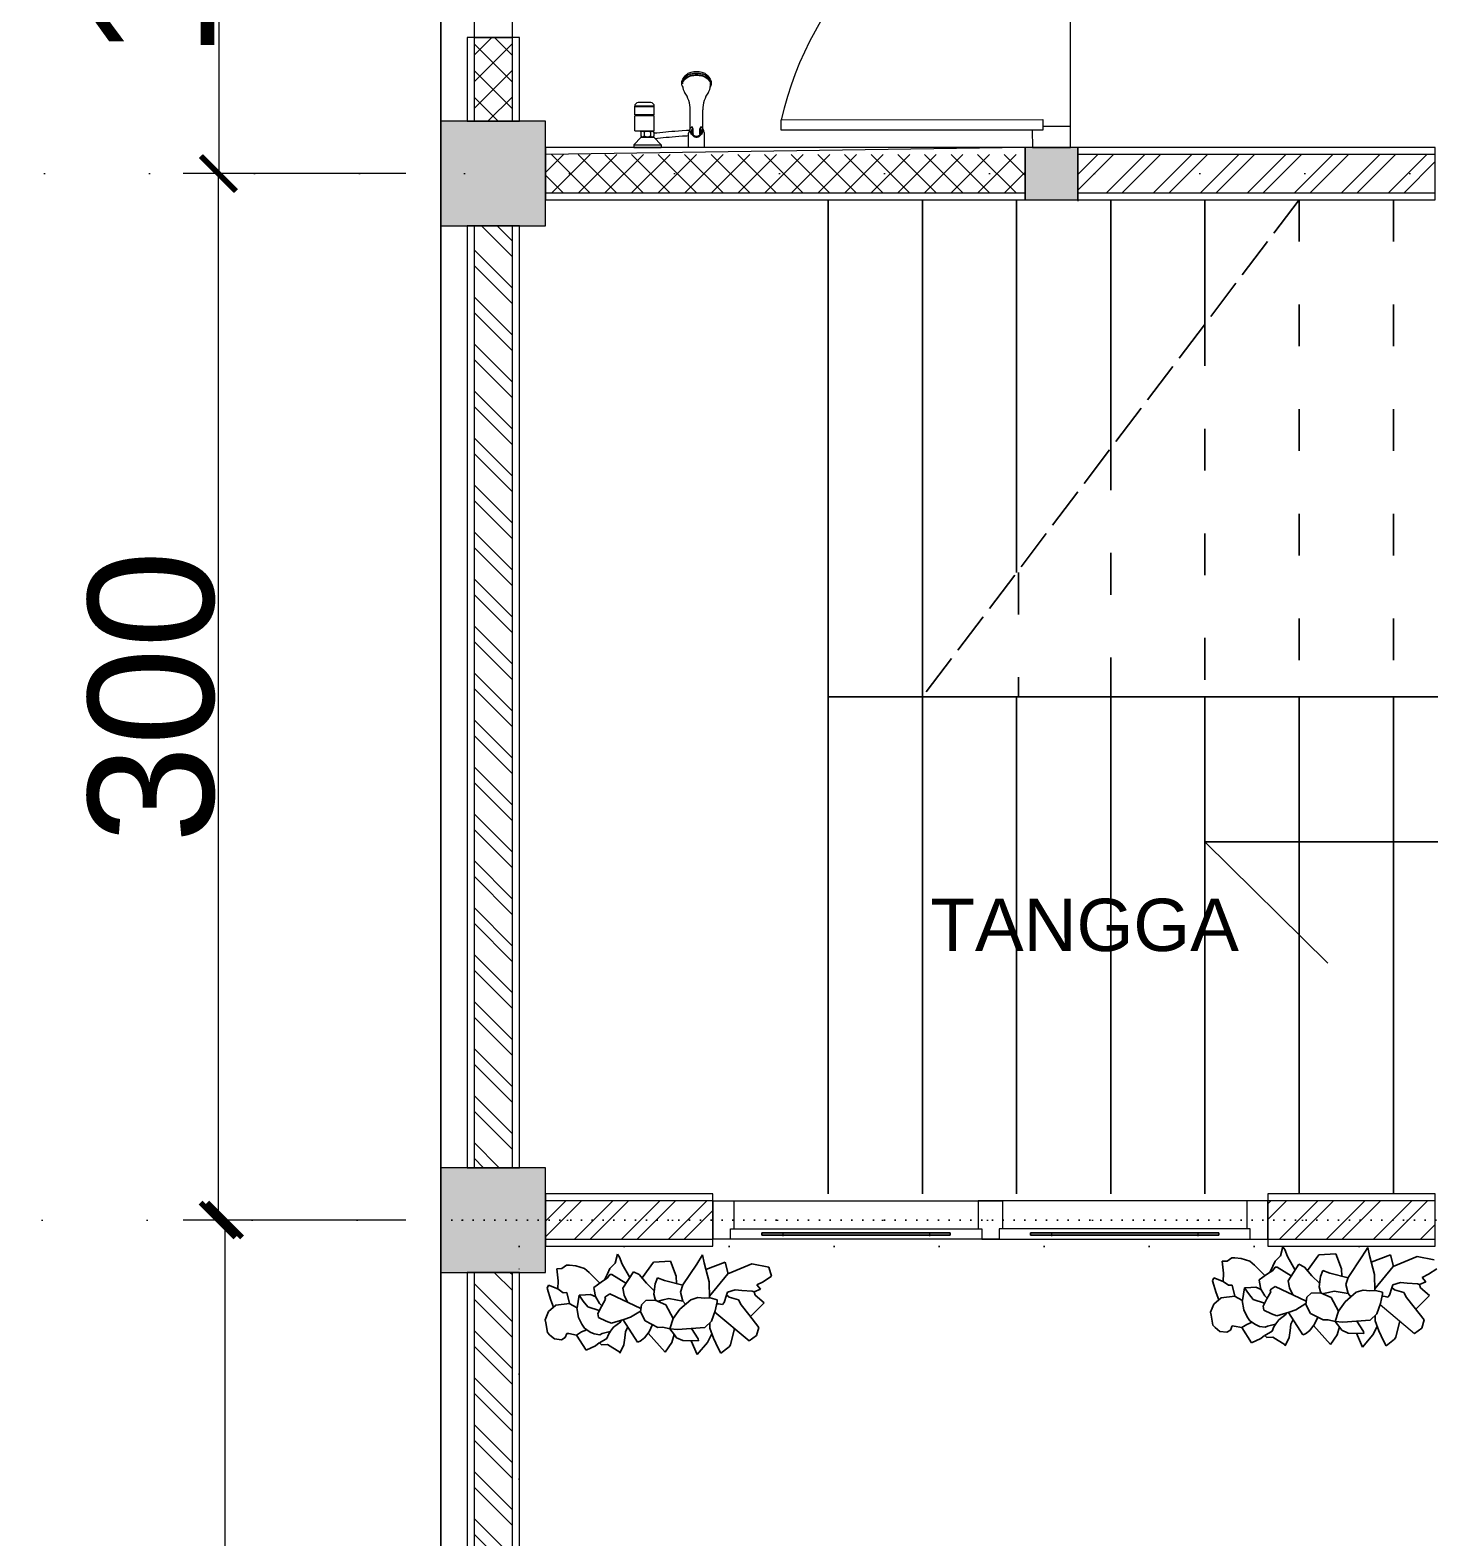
# Model space of a CAD drawing. Header units: millimetres. Extents: x -12161372 to 46643, y -9506984 to 15358.
# Drawn here: x 8671.1 to 9072.3, y 5499.1 to 5931.4 of the extents above; entities that cross this region are included whole.
import ezdxf

# ---------------------------------------------------------------- set-up
doc = ezdxf.new("R2010")
doc.units = ezdxf.units.MM
for name, pattern in [('ACAD_ISO02W100', [15, 12, -3]), ('ACAD_ISO03W100', [30, 12, -18]), ('ACAD_ISO07W100', [3, 0, -3]), ('DASHED', [70, 50, -20])]:
    doc.linetypes.add(name, pattern=pattern)
for name, color, linetype, lineweight in [('arsiran', 202, 'Continuous', 0), ('dimensi', 50, 'Continuous', 5), ('dinding', 110, 'Continuous', 9), ('furniture', 7, 'Continuous', 5), ('interior', 7, 'Continuous', 13), ('jendela', 7, 'Continuous', 15), ('kolom', 150, 'Continuous', 13), ('pintu', 7, 'Continuous', 13), ('teks', 255, 'Continuous', 5), ('tumbuhan', 3, 'Continuous', 5)]:
    doc.layers.add(name, color=color, linetype=linetype, lineweight=lineweight)
doc.layers.add('lahan', color=253, linetype='Continuous', plot=False)
doc.layers.add('lantai', color=9, linetype='Continuous')
doc.layers.add('RING BALOK', color=7, linetype='Continuous')
doc.styles.get("Standard").update_dxf_attribs({"font": 'arial.ttf'})
doc.dimstyles.new('ISO-25', dxfattribs={"dimtxt": 4.5, "dimasz": 10, "dimexe": 10, "dimexo": 10, "dimtad": 1, "dimtxsty": 'Standard', "dimblk": 'ARCHTICK', "dimcen": 2.5, "dimclrt": 256, "dimadec": 0, "dimazin": 0, "dimtfac": 1, "dimtmove": 0, "dimatfit": 3, "dimfxl": 75, "dimfxlon": 1, "dimtfillclr": 256, "dimlwd": -1, "dimlwe": -1, "dimarcsym": 0})

# ---------------------------------------------------------------- blocks, each defined once
blk = doc.blocks.new('*U10')
at = {"layer": 'arsiran'}
h = blk.add_hatch(dxfattribs=at)
h.set_pattern_fill('ANSI32', color=256)
h.set_pattern_definition([(45, (-2274.681, -4513.269), (-6.735192, 6.735192), []), (45, (-2270.191, -4513.269), (-6.735192, 6.735192), [])])
h.paths.add_polyline_path([(0, 5.5), (0, -5.5), (270, -5.5), (270, 5.5)])
blk.add_lwpolyline([(0, -5.5), (270, -5.5), (270, 5.5), (0, 5.5)], close=True, dxfattribs=at)
at = {"layer": 'dinding'}
blk.add_lwpolyline([(0, -7.5), (270, -7.5), (270, 7.5), (0, 7.5)], close=True, dxfattribs=at)
blk = doc.blocks.new('*U36')
at = {"layer": 'arsiran'}
h = blk.add_hatch(dxfattribs=at)
h.set_pattern_fill('ANSI32', color=256)
h.set_pattern_definition([(45, (-2496.686, -4513.269), (-6.735192, 6.735192), []), (45, (-2492.196, -4513.269), (-6.735192, 6.735192), [])])
h.paths.add_polyline_path([(0, 5.5), (0, -5.5), (47.99, -5.5), (47.99, 5.5)])
blk.add_lwpolyline([(0, -5.5), (47.99, -5.5), (47.99, 5.5), (0, 5.5)], close=True, dxfattribs=at)
at = {"layer": 'dinding'}
blk.add_lwpolyline([(0, -7.5), (47.99, -7.5), (47.99, 7.5), (0, 7.5)], close=True, dxfattribs=at)
blk = doc.blocks.new('*U68')
at = {"layer": 'arsiran'}
h = blk.add_hatch(dxfattribs=at)
h.set_pattern_fill('ANSI32', color=256)
h.set_pattern_definition([(45, (-2442.189, -4513.269), (-6.735192, 6.735192), []), (45, (-2437.699, -4513.269), (-6.735192, 6.735192), [])])
h.paths.add_polyline_path([(0, 5.5), (0, -5.5), (102.49, -5.5), (102.49, 5.5)])
blk.add_lwpolyline([(0, -5.5), (102.49, -5.5), (102.49, 5.5), (0, 5.5)], close=True, dxfattribs=at)
at = {"layer": 'dinding'}
blk.add_lwpolyline([(0, -7.5), (102.49, -7.5), (102.49, 7.5), (0, 7.5)], close=True, dxfattribs=at)
blk = doc.blocks.new('_ArchTick')
at = {"color": 0, "linetype": 'ByBlock', "const_width": 0.15}
blk.add_lwpolyline([(-0.5, -0.5), (0.5, 0.5)], dxfattribs=at)
blk = doc.blocks.new('*D348')
at = {"layer": 'Defpoints', "color": 0, "ltscale": 10, "transparency": 16777216}
for p in [(8788.85, 6040.26), (8725.2, 5890.26), (8788.85, 5890.26)]:
    blk.add_point(p, dxfattribs=at)
at = {"layer": 'dimensi', "color": 0, "ltscale": 10, "transparency": 16777216}
for p, q in [((8778.85, 6040.26), (8715.2, 6040.26)), ((8725.2, 6040.26), (8725.2, 5890.26)), ((8778.85, 5890.26), (8715.2, 5890.26))]:
    blk.add_line(p, q, dxfattribs=at)
at = {"layer": 'dimensi', "color": 0, "ltscale": 10, "transparency": 16777216, "xscale": 10, "yscale": 10, "zscale": 10}
for p, rotation in [((8725.2, 6040.26), 90), ((8725.2, 5890.26), 270)]:
    blk.add_blockref('_ArchTick', p, dxfattribs=dict(at, rotation=rotation))
at = {"layer": 'dimensi', "ltscale": 10, "transparency": 16777216, "insert": (8706.2, 5965.26), "char_height": 4.5, "attachment_point": 5, "rotation": 90}
blk.add_mtext('{\\H8x;150}', dxfattribs=at)
blk = doc.blocks.new('*D349')
at = {"layer": 'Defpoints', "color": 0, "ltscale": 10, "transparency": 16777216}
for p in [(8788.85, 5890.26), (8724.98, 5590.26), (8788.85, 5590.26)]:
    blk.add_point(p, dxfattribs=at)
at = {"layer": 'dimensi', "color": 0, "ltscale": 10, "transparency": 16777216}
for p, q in [((8778.85, 5890.26), (8714.98, 5890.26)), ((8724.98, 5890.26), (8724.98, 5590.26)), ((8778.85, 5590.26), (8714.98, 5590.26))]:
    blk.add_line(p, q, dxfattribs=at)
at = {"layer": 'dimensi', "color": 0, "ltscale": 10, "transparency": 16777216, "xscale": 10, "yscale": 10, "zscale": 10}
for p, rotation in [((8724.98, 5890.26), 90), ((8724.98, 5590.26), 270)]:
    blk.add_blockref('_ArchTick', p, dxfattribs=dict(at, rotation=rotation))
at = {"layer": 'dimensi', "ltscale": 10, "transparency": 16777216, "insert": (8705.97, 5740.26), "char_height": 4.5, "attachment_point": 5, "rotation": 90}
blk.add_mtext('{\\H8x;300}', dxfattribs=at)
blk = doc.blocks.new('*D350')
at = {"layer": 'Defpoints', "color": 0, "ltscale": 10, "transparency": 16777216}
for p in [(8788.85, 5590.26), (8726.9, 5290.26), (8788.85, 5290.26)]:
    blk.add_point(p, dxfattribs=at)
at = {"layer": 'dimensi', "color": 0, "ltscale": 10, "transparency": 16777216}
for p, q in [((8778.85, 5590.26), (8716.9, 5590.26)), ((8726.9, 5590.26), (8726.9, 5290.26)), ((8778.85, 5290.26), (8716.9, 5290.26))]:
    blk.add_line(p, q, dxfattribs=at)
at = {"layer": 'dimensi', "color": 0, "ltscale": 10, "transparency": 16777216, "xscale": 10, "yscale": 10, "zscale": 10}
for p, rotation in [((8726.9, 5590.26), 90), ((8726.9, 5290.26), 270)]:
    blk.add_blockref('_ArchTick', p, dxfattribs=dict(at, rotation=rotation))
at = {"layer": 'dimensi', "ltscale": 10, "transparency": 16777216, "insert": (8707.88, 5440.26), "char_height": 4.5, "attachment_point": 5, "rotation": 90}
blk.add_mtext('{\\H8x;300}', dxfattribs=at)
blk = doc.blocks.new('*D333')
at = {"layer": 'Defpoints', "color": 0, "ltscale": 10, "transparency": 16777216}
for p in [(8963.85, 6340.36), (8963.85, 6040.26), (8788.85, 5869.32)]:
    blk.add_point(p, dxfattribs=at)
at = {"layer": 'dimensi', "color": 0, "ltscale": 10, "transparency": 16777216}
for p, q in [((8788.85, 6265.36), (8788.85, 6350.36)), ((8963.85, 6265.36), (8963.85, 6350.36)), ((8788.85, 6340.36), (8963.85, 6340.36))]:
    blk.add_line(p, q, dxfattribs=at)
at = {"layer": 'dimensi', "color": 0, "ltscale": 10, "transparency": 16777216, "xscale": 10, "yscale": 10, "zscale": 10, "rotation": 180}
blk.add_blockref('_ArchTick', (8788.85, 6340.36), dxfattribs=at)
at = {"layer": 'dimensi', "color": 0, "ltscale": 10, "transparency": 16777216, "xscale": 10, "yscale": 10, "zscale": 10}
blk.add_blockref('_ArchTick', (8963.85, 6340.36), dxfattribs=at)
at = {"layer": 'dimensi', "ltscale": 10, "transparency": 16777216, "insert": (8876.35, 6359.37), "char_height": 4.5, "attachment_point": 5}
blk.add_mtext('{\\H8x;175}', dxfattribs=at)

msp = doc.modelspace()

# ---------------------------------------------------------------- hatches: boundary and pattern name
at = {"layer": 'dinding'}
h = msp.add_hatch(dxfattribs=at)
h.set_pattern_fill('ANSI37', color=202, scale=1.7, angle=270)
h.set_pattern_definition([(315, (4616.9876, 11139.3317), (3.816609, 3.816609), []), (45, (4616.9876, 11139.3317), (-3.816609, 3.816609), [])])
h.paths.add_polyline_path([(8798.347, 5905.262), (8809.347, 5905.262), (8809.347, 5929.262), (8798.347, 5929.262)])
h = msp.add_hatch(dxfattribs=at)
h.set_pattern_fill('ANSI37', color=202, scale=1.7)
h.set_pattern_definition([(45, (3608.777, 1703.4026), (-3.816609, 3.816609), []), (135, (3608.777, 1703.4026), (-3.816609, -3.816609), [])])
h.paths.add_polyline_path([(8956.355, 5884.754), (8956.355, 5895.754), (8818.847, 5895.762), (8818.847, 5884.762)])
at = {"layer": 'jendela'}
h = msp.add_hatch(color=256, dxfattribs=at)
h.dxf.hatch_style = 1
h.paths.add_polyline_path([(8934.835, 5585.975), (8934.835, 5586.575), (8880.835, 5586.575), (8880.835, 5585.975)])
h = msp.add_hatch(color=256, dxfattribs=at)
h.dxf.hatch_style = 1
h.paths.add_polyline_path([(8934.835, 5585.975), (8934.835, 5586.575), (8880.835, 5586.575), (8880.835, 5585.975)])
h = msp.add_hatch(color=256, dxfattribs=at)
h.dxf.hatch_style = 1
h.paths.add_polyline_path([(8880.841, 5585.97), (8880.841, 5586.57), (8934.841, 5586.57), (8934.841, 5585.97)])
h = msp.add_hatch(color=256, dxfattribs=at)
h.dxf.hatch_style = 1
h.paths.add_polyline_path([(8880.848, 5585.975), (8880.848, 5586.575), (8934.848, 5586.575), (8934.848, 5585.975)])
h = msp.add_hatch(color=256, dxfattribs=at)
h.dxf.hatch_style = 1
h.paths.add_polyline_path([(8880.848, 5585.975), (8880.848, 5586.575), (8934.848, 5586.575), (8934.848, 5585.975)])
h = msp.add_hatch(color=256, dxfattribs=at)
h.dxf.hatch_style = 1
h.paths.add_polyline_path([(9011.835, 5585.975), (9011.835, 5586.575), (8957.835, 5586.575), (8957.835, 5585.975)])
h = msp.add_hatch(color=256, dxfattribs=at)
h.dxf.hatch_style = 1
h.paths.add_polyline_path([(9011.835, 5585.975), (9011.835, 5586.575), (8957.835, 5586.575), (8957.835, 5585.975)])
h = msp.add_hatch(color=256, dxfattribs=at)
h.dxf.hatch_style = 1
h.paths.add_polyline_path([(9011.841, 5585.97), (9011.841, 5586.57), (8957.841, 5586.57), (8957.841, 5585.97)])
h = msp.add_hatch(color=256, dxfattribs=at)
h.dxf.hatch_style = 1
h.paths.add_polyline_path([(8957.848, 5585.975), (8957.848, 5586.575), (9011.848, 5586.575), (9011.848, 5585.975)])
h = msp.add_hatch(color=256, dxfattribs=at)
h.dxf.hatch_style = 1
h.paths.add_polyline_path([(8957.848, 5585.975), (8957.848, 5586.575), (9011.848, 5586.575), (9011.848, 5585.975)])
at = {"layer": 'kolom'}
h = msp.add_hatch(color=256, dxfattribs=at)
h.dxf.hatch_style = 1
h.paths.add_polyline_path([(8818.847, 5875.262), (8818.847, 5905.262), (8788.847, 5905.262), (8788.847, 5875.262)])
h = msp.add_hatch(color=256, dxfattribs=at)
h.dxf.hatch_style = 1
h.paths.add_polyline_path([(8971.372, 5897.754), (8956.372, 5897.754), (8956.372, 5882.754), (8971.372, 5882.754)])
h = msp.add_hatch(color=256, dxfattribs=at)
h.dxf.hatch_style = 1
h.paths.add_polyline_path([(8818.847, 5575.262), (8818.847, 5605.262), (8788.847, 5605.262), (8788.847, 5575.262)])

# ---------------------------------------------------------------- linework, layer by layer
at = {"layer": 'arsiran'}
for points in [[(8798.347, 5929.262), (8798.347, 5905.262)], [(8809.347, 5905.262), (8809.347, 5929.262)], [(8956.355, 5897.754), (8818.847, 5895.762)], [(8818.847, 5884.762), (8956.355, 5884.762)]]:
    msp.add_lwpolyline(points, dxfattribs=at)
at = {"layer": 'dinding'}
for points in [[(8796.347, 5929.262), (8796.347, 5905.262), (8811.347, 5905.262), (8811.347, 5929.262)], [(8818.847, 5882.762), (8956.355, 5882.754), (8956.355, 5897.754), (8818.847, 5897.762)]]:
    msp.add_lwpolyline(points, close=True, dxfattribs=at)
at = {"layer": 'interior', "lineweight": 0}
for p, q in [((8866.048, 5915.996), (8866.048, 5915.276)), ((8866.329, 5915.996), (8866.329, 5916.432)), ((8844.391, 5907.127), (8844.391, 5909.602)), ((8850.016, 5909.602), (8844.391, 5909.602)), ((8850.016, 5909.546), (8844.391, 5909.546)), ((8850.016, 5909.434), (8844.391, 5909.434)), ((8849.004, 5910.615), (8845.404, 5910.615)), ((8850.016, 5907.127), (8850.016, 5909.602)), ((8850.016, 5907.127), (8844.391, 5907.127)), ((8844.391, 5902.543), (8844.391, 5906.818)), ((8850.016, 5906.818), (8844.391, 5906.818)), ((8846.36, 5906.818), (8846.36, 5907.127)), ((8849.735, 5906.818), (8849.735, 5907.127)), ((8850.016, 5902.543), (8850.016, 5906.818)), ((8860.31, 5902.573), (8860.31, 5908.556)), ((8863.91, 5902.573), (8863.91, 5908.556)), ((8844.11, 5898.493), (8846.248, 5900.687)), ((8844.391, 5902.543), (8850.016, 5902.543)), ((8846.191, 5902.149), (8846.473, 5902.487)), ((8846.191, 5902.149), (8846.191, 5901.057)), ((8846.191, 5901.057), (8846.473, 5900.719)), ((8846.248, 5900.687), (8849.848, 5900.687)), ((8846.473, 5902.487), (8849.623, 5902.487)), ((8846.473, 5900.719), (8849.623, 5900.719)), ((8847.148, 5902.149), (8847.148, 5901.057)), ((8848.948, 5902.149), (8848.948, 5901.057)), ((8849.904, 5902.149), (8849.623, 5902.487)), ((8849.904, 5901.057), (8849.623, 5900.719)), ((8851.985, 5898.493), (8849.848, 5900.687)), ((8849.904, 5902.149), (8849.904, 5901.057)), ((8859.804, 5897.762), (8859.86, 5901.843)), ((8864.416, 5897.762), (8864.36, 5901.843)), ((8844.11, 5898.493), (8851.985, 5898.493)), ((8844.11, 5898.493), (8844.11, 5897.762)), ((8844.11, 5897.762), (8851.985, 5897.762)), ((8851.985, 5898.493), (8851.985, 5897.762)), ((8864.416, 5897.762), (8859.804, 5897.762))]:
    msp.add_line(p, q, dxfattribs=at)
at = {"layer": 'interior', "linetype": 'DASHED', "lineweight": 0}
for p, q in [((8861.154, 5903.027), (8860.901, 5903.709)), ((8861.154, 5901.699), (8861.154, 5903.027)), ((8863.066, 5903.027), (8863.319, 5903.709)), ((8863.066, 5901.699), (8863.066, 5903.027))]:
    msp.add_line(p, q, dxfattribs=at)
at = {"layer": 'interior', "lineweight": 0}
for points in [[(8857.891, 5916.432, -0.1458859), (8858.175, 5917.382, -0.107164), (8859.127, 5918.32, -0.077127), (8860.426, 5918.885, -0.0641918), (8862.11, 5919.102, -0.0641918), (8863.795, 5918.885, -0.077127), (8865.093, 5918.32, -0.107164), (8866.046, 5917.382, -0.1458859), (8866.329, 5916.432, -0.1458859)], [(8858.193, 5915.018, -0.0026927), (8858.175, 5915.046, -0.1458859), (8857.891, 5915.996, -0.1458859), (8858.175, 5916.946, -0.107164), (8859.127, 5917.884, -0.077127), (8860.426, 5918.449, -0.0641918), (8862.11, 5918.667, -0.0641918), (8863.795, 5918.449, -0.077127), (8865.093, 5917.884, -0.107164), (8866.046, 5916.946, -0.1458859), (8866.329, 5915.996, -0.1458859)], [(8858.173, 5915.996, -0.1458859), (8858.437, 5916.883, -0.107164), (8859.326, 5917.759, -0.077127), (8860.538, 5918.286, -0.0641918), (8862.11, 5918.489, -0.0641918)], [(8858.534, 5917.834, -0.0383239), (8858.647, 5918.041, -0.1071691), (8859.485, 5918.869, -0.0773123), (8860.628, 5919.368, -0.0644119), (8862.11, 5919.559, -0.0644119)], [(8862.11, 5919.559, -0.0644119), (8863.592, 5919.368, -0.0773123), (8864.735, 5918.869, -0.1071691), (8865.573, 5918.041, -0.0383239), (8865.686, 5917.834, -0.1454689)], [(8862.11, 5918.489, -0.0641918), (8863.682, 5918.286, -0.077127), (8864.894, 5917.759, -0.107164), (8865.783, 5916.883, -0.1458859), (8866.048, 5915.996, -0.1458859)], [(8866.329, 5915.996, -0.1458859), (8866.046, 5915.046, -0.0026927), (8866.027, 5915.018, -0.077127)], [(8863.91, 5902.573, -0.1025051), (8863.774, 5901.918, -0.1000643), (8863.383, 5901.355, -0.0967954), (8862.803, 5900.983, -0.0946044), (8862.11, 5900.851, -0.0946044), (8861.418, 5900.983, -0.0967954), (8860.837, 5901.355, -0.1000643), (8860.446, 5901.918, -0.1025051), (8860.31, 5902.573, -0.1025051)]]:
    msp.add_lwpolyline(points, format="xyb", dxfattribs=at)
for points in [[(8860.027, 5902.662), (8859.279, 5902.62), (8858.039, 5902.543), (8856.93, 5902.466), (8855.926, 5902.389), (8855.002, 5902.31), (8854.132, 5902.232), (8853.29, 5902.152), (8852.451, 5902.072), (8851.595, 5901.99), (8850.729, 5901.908), (8849.904, 5901.83)], [(8859.85, 5901.074), (8859.374, 5901.048), (8858.145, 5900.972), (8857.046, 5900.895), (8856.051, 5900.818), (8855.134, 5900.741), (8854.27, 5900.663), (8853.435, 5900.584), (8852.601, 5900.504), (8851.751, 5900.423), (8850.889, 5900.341), (8850.244, 5900.28)]]:
    msp.add_lwpolyline(points, dxfattribs=at)
for centre, radius, start, end in [((8861.283, 5915.396), 3.112, 182.22281, 214.38854), ((8851.178, 5908.48), 9.133, 0.47722, 34.38854), ((8873.043, 5908.48), 9.133, 145.61146, 179.52278), ((8862.937, 5915.396), 3.112, 325.61146, 357.77719), ((8845.404, 5909.602), 1.013, 90, 180), ((8849.004, 5909.602), 1.013, 0, 90), ((8846.669, 5901.754), 0.621, 39.59775, 140.40225), ((8846.669, 5901.452), 0.621, 219.59775, 320.40225), ((8848.048, 5900.462), 1.912, 61.92751, 118.07249), ((8848.048, 5902.744), 1.912, 241.92751, 298.07249), ((8849.426, 5901.754), 0.621, 39.59775, 140.40225), ((8849.426, 5901.452), 0.621, 219.59775, 320.40225), ((8862.11, 5901.812), 2.25, 143.1301, 179.20732), ((8862.11, 5901.222), 1.069, 153.47465, 164.46692), ((8862.11, 5901.222), 1.069, 15.53308, 26.52535), ((8862.11, 5901.812), 2.25, 0.79268, 36.8699)]:
    msp.add_arc(centre, radius, start, end, dxfattribs=at)
at = {"layer": 'interior', "linetype": 'DASHED', "lineweight": 0}
for centre, radius, start, end in [((8862.11, 5901.812), 2.25, 122.51361, 143.1301), ((8862.11, 5902.22), 1.477, 134.9991, 45.0009), ((8862.11, 5902.22), 1.252, 139.8221, 40.1779), ((8862.11, 5901.812), 2.25, 36.8699, 57.48639)]:
    msp.add_arc(centre, radius, start, end, dxfattribs=at)
at = {"layer": 'jendela'}
for p, q in [((8872.842, 5595.753), (8942.842, 5595.753)), ((8872.842, 5595.753), (8942.842, 5595.753)), ((9019.841, 5595.753), (8949.852, 5595.726)), ((9019.841, 5595.753), (8949.852, 5595.726)), ((8948.841, 5584.77), (8866.842, 5584.77)), ((8886.841, 5586.821), (8886.841, 5585.621)), ((8928.842, 5586.821), (8928.842, 5585.621)), ((8943.841, 5584.77), (9025.841, 5584.77)), ((8963.841, 5586.821), (8963.841, 5585.621)), ((9005.842, 5586.821), (9005.842, 5585.621))]:
    msp.add_line(p, q, dxfattribs=at)
for points in [[(8872.842, 5584.77), (8872.842, 5584.77), (8866.842, 5584.77), (8866.83, 5595.753)], [(8866.83, 5595.753), (8872.842, 5595.753), (8872.842, 5587.77)], [(8872.842, 5584.77), (8872.842, 5584.77), (8866.842, 5584.77), (8866.842, 5595.754)], [(8866.842, 5595.754), (8872.842, 5595.753), (8872.842, 5587.77)], [(8942.831, 5595.735), (8949.852, 5595.735), (8949.841, 5587.77), (8948.841, 5587.77), (8948.841, 5584.77), (8943.841, 5584.77)], [(8949.852, 5595.735), (8942.831, 5595.735), (8942.841, 5587.77), (8943.841, 5587.77), (8943.841, 5584.77), (8948.841, 5584.77)], [(8949.852, 5595.735), (8942.831, 5595.735), (8942.841, 5587.77), (8943.841, 5587.77), (8943.841, 5584.77), (8948.841, 5584.77)], [(9019.841, 5584.77), (9019.841, 5584.77), (9025.841, 5584.77), (9025.841, 5595.754)], [(9025.841, 5595.754), (9019.841, 5595.753), (9019.841, 5587.77)], [(9019.841, 5584.77), (9019.841, 5584.77), (9025.841, 5584.77), (9025.853, 5595.753)], [(9025.853, 5595.753), (9019.841, 5595.753), (9019.841, 5587.77)]]:
    msp.add_lwpolyline(points, dxfattribs=at)
for points in [[(8943.841, 5584.77), (8871.841, 5584.77), (8871.841, 5587.77), (8943.841, 5587.77)], [(8943.841, 5584.77), (8871.841, 5584.77), (8871.841, 5587.77), (8943.841, 5587.77)], [(8934.841, 5586.57), (8880.841, 5586.57), (8880.841, 5585.97), (8934.841, 5585.97)], [(8934.841, 5586.57), (8880.841, 5586.57), (8880.841, 5585.97), (8934.841, 5585.97)], [(8880.841, 5586.57), (8934.841, 5586.57), (8934.841, 5585.97), (8880.841, 5585.97)], [(8934.841, 5586.57), (8880.841, 5586.57), (8880.841, 5585.97), (8934.841, 5585.97)], [(8880.841, 5586.57), (8934.841, 5586.57), (8934.841, 5585.97), (8880.841, 5585.97)], [(8948.841, 5584.77), (9020.841, 5584.77), (9020.841, 5587.77), (8948.841, 5587.77)], [(8948.841, 5584.77), (9020.841, 5584.77), (9020.841, 5587.77), (8948.841, 5587.77)], [(8957.841, 5586.57), (9011.841, 5586.57), (9011.841, 5585.97), (8957.841, 5585.97)], [(9011.841, 5586.57), (8957.841, 5586.57), (8957.841, 5585.97), (9011.841, 5585.97)], [(8957.841, 5586.57), (9011.841, 5586.57), (9011.841, 5585.97), (8957.841, 5585.97)], [(8957.841, 5586.57), (9011.841, 5586.57), (9011.841, 5585.97), (8957.841, 5585.97)], [(9011.841, 5586.57), (8957.841, 5586.57), (8957.841, 5585.97), (9011.841, 5585.97)]]:
    msp.add_lwpolyline(points, close=True, dxfattribs=at)
at = {"layer": 'kolom'}
for p, q in [((8971.355, 5897.754), (8971.355, 5882.754)), ((8971.355, 5897.377), (8971.355, 5882.377))]:
    msp.add_line(p, q, dxfattribs=at)
for points in [[(8788.847, 5875.262), (8818.847, 5875.262), (8818.847, 5905.262), (8788.847, 5905.262)], [(8956.355, 5882.754), (8971.355, 5882.754), (8971.355, 5897.754), (8956.355, 5897.754)], [(8788.847, 5575.262), (8818.847, 5575.262), (8818.847, 5605.262), (8788.847, 5605.262)]]:
    msp.add_lwpolyline(points, close=True, dxfattribs=at)
at = {"layer": 'lahan', "linetype": 'ACAD_ISO07W100', "ltscale": 10}
msp.add_lwpolyline([(8811.253, 5582.631), (9381.347, 5582.631), (9381.347, 5305.254), (8811.253, 5305.254)], close=True, dxfattribs=at)
at = {"layer": 'lantai'}
for p, q in [((8899.847, 5882.762), (8899.847, 5597.762)), ((8899.847, 5882.762), (8899.847, 5597.762)), ((8926.847, 5882.762), (8926.847, 5597.762)), ((8926.847, 5882.762), (8926.847, 5597.762)), ((8953.847, 5882.762), (8953.847, 5775.887)), ((8980.847, 5882.762), (8980.847, 5811.512)), ((9007.847, 5882.762), (9007.847, 5847.137)), ((8899.847, 5740.262), (9088.847, 5740.262)), ((8953.847, 5740.262), (8953.847, 5597.762)), ((8980.847, 5740.262), (8980.847, 5597.762)), ((9007.847, 5740.262), (9007.847, 5597.762)), ((9007.847, 5740.262), (9007.847, 5597.762)), ((9007.847, 5740.262), (9007.847, 5597.762)), ((9034.847, 5740.262), (9034.847, 5597.762)), ((9034.847, 5740.262), (9034.847, 5597.762)), ((9034.847, 5740.262), (9034.847, 5597.762)), ((9061.847, 5740.262), (9061.847, 5597.762)), ((9061.847, 5740.262), (9061.847, 5597.762)), ((9007.847, 5698.696), (9043.019, 5663.944)), ((9136.371, 5698.696), (9008.093, 5698.696))]:
    msp.add_line(p, q, dxfattribs=at)
at = {"layer": 'lantai', "linetype": 'ACAD_ISO02W100'}
msp.add_line((9034.847, 5882.762), (8926.847, 5740.262), dxfattribs=at)
at = {"layer": 'lantai', "linetype": 'ACAD_ISO03W100'}
for p, q in [((9034.847, 5882.762), (9034.847, 5740.262)), ((9034.847, 5882.762), (9034.847, 5740.262)), ((9034.847, 5882.762), (9034.847, 5740.262)), ((9061.847, 5882.762), (9061.847, 5740.262)), ((9061.847, 5882.762), (9061.847, 5740.262)), ((9007.847, 5847.137), (9007.847, 5740.262)), ((9007.847, 5847.137), (9007.847, 5740.262)), ((8980.847, 5811.512), (8980.847, 5740.262)), ((8954.357, 5775.887), (8954.357, 5740.262))]:
    msp.add_line(p, q, dxfattribs=at)
at = {"layer": 'lantai', "linetype": 'ACAD_ISO07W100'}
msp.add_line((8788.847, 5590.262), (9388.847, 5590.262), dxfattribs=at)
at = {"layer": 'lantai'}
msp.add_lwpolyline([(8788.847, 5290.262), (9988.847, 5290.262), (9988.847, 6290.262), (8788.847, 6290.262)], close=True, dxfattribs=at)
at = {"layer": 'pintu'}
msp.add_line((8969.34, 5903.76), (8969.254, 5978.76), dxfattribs=at)
for points in [[(8809.347, 5929.262), (8809.347, 5935.262), (8801.347, 5935.262), (8801.347, 5934.262), (8798.347, 5934.262), (8798.347, 5929.262)], [(8961.357, 5905.751), (8961.358, 5902.751), (8886.358, 5902.719), (8886.357, 5905.719)]]:
    msp.add_lwpolyline(points, close=True, dxfattribs=at)
msp.add_lwpolyline([(8969.346, 5897.76), (8969.347, 5897.76), (8969.34, 5903.76), (8961.357, 5903.751), (8961.358, 5902.751), (8958.358, 5902.747), (8958.364, 5897.747), (8969.347, 5897.76)], dxfattribs=at)
msp.add_arc((8983.526, 5883.033), 99.782, 104.67103, 166.85846, dxfattribs=at)
at = {"layer": 'RING BALOK', "linetype": 'Continuous'}
for p, q in [((8839.44, 5580.49), (8838.802, 5577.855)), ((8840.005, 5579.642), (8839.44, 5580.49)), ((9030.126, 5582.617), (9029.488, 5579.982)), ((9030.691, 5581.77), (9030.126, 5582.617)), ((9031.47, 5579.772), (9030.691, 5581.77)), ((9040.429, 5580.31), (9045.387, 5580.56)), ((9045.387, 5580.56), (9046.936, 5576.309)), ((9052.845, 5579.755), (9054.56, 5582.433)), ((9054.56, 5582.433), (9054.989, 5580.13)), ((8823.474, 5576.373), (8822.038, 5576.316)), ((8822.038, 5576.316), (8822.503, 5572.855)), ((8824.882, 5577.299), (8823.474, 5576.373)), ((8825.706, 5577.332), (8824.882, 5577.299)), ((8827.509, 5577.114), (8825.706, 5577.332)), ((8830.047, 5576.346), (8827.509, 5577.114)), ((8831.338, 5575.237), (8830.047, 5576.346)), ((8837.231, 5576.342), (8836.558, 5574.866)), ((8838.802, 5577.855), (8837.231, 5576.342)), ((8840.784, 5577.644), (8840.005, 5579.642)), ((8842.999, 5573.783), (8840.784, 5577.644)), ((8846.503, 5573.695), (8849.743, 5578.183)), ((8849.743, 5578.183), (8854.7, 5578.433)), ((8854.7, 5578.433), (8856.249, 5574.182)), ((8858.21, 5571.671), (8862.159, 5577.627)), ((8862.159, 5577.627), (8863.873, 5580.305)), ((8863.873, 5580.305), (8864.303, 5578.003)), ((8864.303, 5578.003), (8865.727, 5572.551)), ((8864.803, 5576.088), (8870.346, 5578.183)), ((8870.346, 5578.183), (8871.151, 5574.836)), ((8871.047, 5574.792), (8877.964, 5577.678)), ((8877.964, 5577.678), (8882.843, 5576.713)), ((8883.64, 5574.135), (8882.843, 5576.713)), ((9014.16, 5578.501), (9012.725, 5578.444)), ((9012.725, 5578.444), (9013.19, 5574.983)), ((9015.568, 5579.427), (9014.16, 5578.501)), ((9016.392, 5579.46), (9015.568, 5579.427)), ((9018.195, 5579.242), (9016.392, 5579.46)), ((9020.733, 5578.473), (9018.195, 5579.242)), ((9022.024, 5577.365), (9020.733, 5578.473)), ((9025.089, 5574.291), (9022.024, 5577.365)), ((9026.452, 5575.256), (9027.244, 5576.993)), ((9027.918, 5578.47), (9027.244, 5576.993)), ((9027.971, 5576.733), (9027.28, 5575.835)), ((9029.488, 5579.982), (9027.918, 5578.47)), ((9028.509, 5576.754), (9027.971, 5576.733)), ((9032.535, 5574.305), (9028.509, 5576.754)), ((9033.685, 5575.911), (9031.47, 5579.772)), ((9034.77, 5577.584), (9031.683, 5572.821)), ((9036.411, 5576.779), (9034.77, 5577.584)), ((9038.464, 5574.252), (9036.411, 5576.779)), ((9037.189, 5575.822), (9040.429, 5580.31)), ((9046.936, 5576.309), (9047.062, 5574.163)), ((9048.896, 5573.798), (9052.845, 5579.755)), ((9054.989, 5580.13), (9056.413, 5574.678)), ((9055.489, 5578.216), (9061.033, 5580.31)), ((9056.54, 5570.54), (9061.733, 5576.92)), ((9061.033, 5580.31), (9061.838, 5576.964)), ((9061.733, 5576.92), (9068.65, 5579.806)), ((9068.65, 5579.806), (9073.529, 5578.841)), ((9074.327, 5576.263), (9071.859, 5574.715)), ((8822.503, 5572.855), (8822.395, 5570.531)), ((8834.402, 5572.163), (8831.338, 5575.237)), ((8834.835, 5572.477), (8832.726, 5570.944)), ((8836.594, 5573.707), (8834.835, 5572.477)), ((8835.766, 5573.129), (8836.558, 5574.866)), ((8837.285, 5574.605), (8836.594, 5573.707)), ((8837.823, 5574.626), (8837.285, 5574.605)), ((8841.849, 5572.177), (8837.823, 5574.626)), ((8844.084, 5575.456), (8840.996, 5570.694)), ((8845.725, 5574.652), (8844.084, 5575.456)), ((8847.778, 5572.124), (8845.725, 5574.652)), ((8850.299, 5571.935), (8849.849, 5569.017)), ((8850.963, 5573.701), (8850.299, 5571.935)), ((8852.963, 5572.911), (8850.963, 5573.701)), ((8858.179, 5571.572), (8852.963, 5572.911)), ((8856.249, 5574.182), (8856.376, 5572.035)), ((8865.869, 5567.917), (8865.727, 5572.551)), ((8865.853, 5568.412), (8871.047, 5574.792)), ((8881.173, 5572.587), (8879.406, 5571.647)), ((8883.64, 5574.135), (8881.173, 5572.587)), ((9010.355, 5573.71), (9010.022, 5572.827)), ((9010.022, 5572.827), (9011.026, 5569.388)), ((9013.081, 5572.659), (9010.355, 5573.71)), ((9013.19, 5574.983), (9013.081, 5572.659)), ((9013.081, 5572.659), (9014.552, 5571.558)), ((9025.521, 5574.605), (9023.413, 5573.071)), ((9023.413, 5573.071), (9023.43, 5572.492)), ((9023.43, 5572.492), (9023.851, 5570.479)), ((9027.28, 5575.835), (9025.521, 5574.605)), ((9031.683, 5572.821), (9032.103, 5570.809)), ((9040.686, 5572.125), (9038.464, 5574.252)), ((9040.985, 5574.063), (9040.535, 5571.145)), ((9041.649, 5575.829), (9040.985, 5574.063)), ((9043.649, 5575.039), (9041.649, 5575.829)), ((9048.865, 5573.7), (9043.649, 5575.039)), ((9048.241, 5571.743), (9048.896, 5573.798)), ((9048.858, 5569.158), (9048.241, 5571.743)), ((9056.555, 5570.045), (9056.413, 5574.678)), ((9063.848, 5572.366), (9061.713, 5571.7)), ((9065.83, 5572.155), (9063.848, 5572.366)), ((9068.71, 5571.98), (9065.83, 5572.155)), ((9069.322, 5571.787), (9068.71, 5571.98)), ((9071.178, 5572.544), (9069.322, 5571.787)), ((9069.322, 5571.787), (9069.642, 5570.857)), ((9071.859, 5574.715), (9070.092, 5573.775)), ((9070.092, 5573.775), (9071.178, 5572.544)), ((8819.668, 5571.582), (8819.336, 5570.699)), ((8819.336, 5570.699), (8820.339, 5567.26)), ((8822.395, 5570.531), (8819.668, 5571.582)), ((8822.395, 5570.531), (8823.865, 5569.43)), ((8823.865, 5569.43), (8824.942, 5569.473)), ((8824.942, 5569.473), (8825.757, 5566.316)), ((8827.877, 5565.06), (8828.483, 5568.745)), ((8828.483, 5568.745), (8830.277, 5568.816)), ((8829.612, 5567.05), (8828.483, 5568.745)), ((8831.712, 5568.873), (8830.277, 5568.816)), ((8833.252, 5568.199), (8831.712, 5568.873)), ((8832.726, 5570.944), (8832.744, 5570.364)), ((8832.744, 5570.364), (8833.165, 5568.352)), ((8833.165, 5568.352), (8834.303, 5566.367)), ((8836.062, 5567.597), (8834.868, 5565.52)), ((8837.273, 5569.095), (8835.865, 5568.169)), ((8835.865, 5568.169), (8836.062, 5567.597)), ((8846.189, 5564.876), (8837.273, 5569.095)), ((8840.996, 5570.694), (8841.417, 5568.681)), ((8842.304, 5566.715), (8841.417, 5568.681)), ((8849.849, 5569.017), (8850.252, 5567.584)), ((8850.252, 5567.584), (8850.44, 5567.301)), ((8854.199, 5567.741), (8852.593, 5567.387)), ((8858.172, 5567.03), (8854.199, 5567.741)), ((8857.346, 5564.678), (8860.495, 5567.413)), ((8857.554, 5569.615), (8858.21, 5571.671)), ((8858.172, 5567.03), (8857.554, 5569.615)), ((8860.495, 5567.413), (8862.451, 5568.071)), ((8862.451, 5568.071), (8864.433, 5567.86)), ((8864.433, 5567.86), (8866.048, 5567.924)), ((8866.048, 5567.924), (8868.039, 5567.424)), ((8868.039, 5567.424), (8868.057, 5566.845)), ((8870.695, 5568.69), (8870.039, 5566.634)), ((8871.027, 5569.573), (8870.695, 5568.69)), ((8870.746, 5568.826), (8871.43, 5568.139)), ((8873.162, 5570.238), (8871.027, 5569.573)), ((8874.147, 5567.378), (8871.43, 5568.139)), ((8875.144, 5570.027), (8873.162, 5570.238)), ((8878.023, 5569.852), (8875.144, 5570.027)), ((8878.636, 5569.659), (8878.023, 5569.852)), ((8880.492, 5570.416), (8878.636, 5569.659)), ((8878.636, 5569.659), (8878.956, 5568.729)), ((8881.538, 5566.513), (8878.956, 5568.729)), ((8879.406, 5571.647), (8880.492, 5570.416)), ((9012.505, 5567.997), (9010.405, 5566.173)), ((9011.832, 5567.412), (9011.026, 5569.388)), ((9016.443, 5568.444), (9012.505, 5567.997)), ((9014.552, 5571.558), (9015.628, 5571.601)), ((9015.628, 5571.601), (9016.443, 5568.444)), ((9018.563, 5567.188), (9016.326, 5568.43)), ((9018.563, 5567.188), (9019.169, 5570.872)), ((9019.169, 5570.872), (9020.963, 5570.944)), ((9020.299, 5569.178), (9019.169, 5570.872)), ((9021.607, 5567.49), (9020.299, 5569.178)), ((9022.398, 5571.001), (9020.963, 5570.944)), ((9024.872, 5566.461), (9021.607, 5567.49)), ((9023.939, 5570.327), (9022.398, 5571.001)), ((9023.851, 5570.479), (9024.989, 5568.495)), ((9025.554, 5567.648), (9024.54, 5565.578)), ((9025.657, 5567.826), (9024.989, 5568.495)), ((9026.748, 5569.725), (9025.554, 5567.648)), ((9027.96, 5571.223), (9026.551, 5570.297)), ((9026.551, 5570.297), (9026.748, 5569.725)), ((9036.875, 5567.004), (9027.96, 5571.223)), ((9032.99, 5568.842), (9032.103, 5570.809)), ((9037.036, 5568.106), (9036.739, 5566.065)), ((9038.256, 5569.315), (9037.036, 5568.106)), ((9040.947, 5569.422), (9038.256, 5569.315)), ((9040.535, 5571.145), (9040.938, 5569.712)), ((9040.938, 5569.712), (9041.127, 5569.429)), ((9044.041, 5568.096), (9040.947, 5569.422)), ((9043.279, 5569.515), (9041.853, 5569.168)), ((9044.885, 5569.869), (9043.279, 5569.515)), ((9046.138, 5564.12), (9044.041, 5568.096)), ((9048.858, 5569.158), (9044.885, 5569.869)), ((9048.032, 5566.805), (9051.182, 5569.54)), ((9049.677, 5568.234), (9048.858, 5569.158)), ((9051.182, 5569.54), (9053.137, 5570.198)), ((9053.137, 5570.198), (9055.12, 5569.988)), ((9055.12, 5569.988), (9056.734, 5570.052)), ((9056.734, 5570.052), (9058.725, 5569.552)), ((9058.743, 5568.972), (9058.105, 5566.337)), ((9058.601, 5568.387), (9059.119, 5568.408)), ((9058.725, 5569.552), (9058.743, 5568.972)), ((9060.205, 5568.161), (9059.119, 5568.408)), ((9060.725, 5568.762), (9060.205, 5568.161)), ((9061.381, 5570.817), (9060.725, 5568.762)), ((9061.713, 5571.7), (9061.381, 5570.817)), ((9061.432, 5570.953), (9062.116, 5570.267)), ((9064.834, 5569.505), (9062.116, 5570.267)), ((9065.596, 5568.086), (9064.834, 5569.505)), ((9067.837, 5565.276), (9065.596, 5568.086)), ((9068.286, 5564.69), (9072.224, 5568.641)), ((9072.224, 5568.641), (9069.642, 5570.857)), ((8819.719, 5564.046), (8818.713, 5561.686)), ((8821.819, 5565.869), (8819.719, 5564.046)), ((8821.146, 5565.285), (8820.339, 5567.26)), ((8825.757, 5566.316), (8821.819, 5565.869)), ((8827.877, 5565.06), (8825.639, 5566.302)), ((8827.86, 5565.069), (8828.319, 5562.359)), ((8830.921, 5565.363), (8829.612, 5567.05)), ((8834.186, 5564.333), (8830.921, 5565.363)), ((8834.868, 5565.52), (8833.853, 5563.45)), ((8833.853, 5563.45), (8834.068, 5562.299)), ((8834.97, 5565.698), (8834.303, 5566.367)), ((8846.086, 5564.169), (8843.226, 5562.374)), ((8846.349, 5565.978), (8846.053, 5563.937)), ((8846.053, 5563.937), (8847.388, 5561.381)), ((8847.57, 5567.187), (8846.349, 5565.978)), ((8850.261, 5567.294), (8847.57, 5567.187)), ((8853.355, 5565.968), (8850.261, 5567.294)), ((8852.593, 5567.387), (8851.167, 5567.04)), ((8855.452, 5561.993), (8853.355, 5565.968)), ((8857.346, 5564.678), (8855.452, 5561.993)), ((8858.991, 5566.106), (8858.172, 5567.03)), ((8867.419, 5564.21), (8866.431, 5561.271)), ((8867.337, 5563.871), (8877.201, 5555.612)), ((8868.057, 5566.845), (8867.419, 5564.21)), ((8867.915, 5566.259), (8868.433, 5566.28)), ((8869.518, 5566.033), (8868.433, 5566.28)), ((8870.039, 5566.634), (8869.518, 5566.033)), ((8874.909, 5565.958), (8874.147, 5567.378)), ((8877.151, 5563.148), (8874.909, 5565.958)), ((8879.957, 5559.491), (8877.151, 5563.148)), ((8877.6, 5562.563), (8881.538, 5566.513)), ((9010.405, 5566.173), (9009.4, 5563.814)), ((9009.4, 5563.814), (9009.606, 5562.952)), ((9018.547, 5567.197), (9019.005, 5564.487)), ((9019.005, 5564.487), (9019.964, 5562.496)), ((9024.54, 5565.578), (9024.755, 5564.427)), ((9024.755, 5564.427), (9026.943, 5563.354)), ((9026.943, 5563.354), (9028.396, 5562.832)), ((9028.396, 5562.832), (9031.957, 5563.844)), ((9028.969, 5561.695), (9031.078, 5563.229)), ((9031.067, 5563.591), (9031.078, 5563.229)), ((9031.812, 5563.796), (9035.928, 5557.334)), ((9031.957, 5563.844), (9033.913, 5564.502)), ((9036.773, 5566.297), (9033.913, 5564.502)), ((9036.739, 5566.065), (9038.074, 5563.508)), ((9038.074, 5563.508), (9041.724, 5561.625)), ((9046.138, 5564.12), (9045.151, 5561.181)), ((9048.032, 5566.805), (9046.138, 5564.12)), ((9057.117, 5563.399), (9055.197, 5561.582)), ((9058.105, 5566.337), (9057.117, 5563.399)), ((9070.643, 5561.619), (9067.837, 5565.276)), ((8818.713, 5561.686), (8818.919, 5560.824)), ((8819.382, 5558.005), (8818.919, 5560.824)), ((8828.319, 5562.359), (8829.278, 5560.368)), ((8830.66, 5558.821), (8829.166, 5558.219)), ((8829.278, 5560.368), (8830.031, 5559.238)), ((8830.031, 5559.238), (8831.681, 5558.144)), ((8834.068, 5562.299), (8836.256, 5561.226)), ((8836.256, 5561.226), (8837.709, 5560.705)), ((8837.421, 5558.373), (8838.283, 5559.568)), ((8837.709, 5560.705), (8841.271, 5561.717)), ((8838.283, 5559.568), (8840.391, 5561.102)), ((8840.38, 5561.464), (8840.391, 5561.102)), ((8841.126, 5561.668), (8845.242, 5555.206)), ((8841.271, 5561.717), (8843.226, 5562.374)), ((8842.404, 5559.661), (8841.736, 5558.256)), ((8847.388, 5561.381), (8851.038, 5559.497)), ((8849.498, 5560.292), (8848.562, 5558.238)), ((8851.038, 5559.497), (8852.473, 5559.554)), ((8852.473, 5559.554), (8854.464, 5559.054)), ((8855.452, 5561.993), (8854.464, 5559.054)), ((8854.464, 5559.054), (8855.773, 5557.366)), ((8856.626, 5558.85), (8854.464, 5559.054)), ((8864.511, 5559.455), (8856.626, 5558.85)), ((8860.656, 5559.159), (8862.635, 5556.19)), ((8866.431, 5561.271), (8864.511, 5559.455)), ((8865.907, 5560.776), (8865.955, 5559.222)), ((8866.94, 5556.362), (8865.955, 5559.222)), ((8872.96, 5559.212), (8871.846, 5554.528)), ((8879.31, 5557.146), (8879.957, 5559.491)), ((9010.069, 5560.132), (9009.606, 5562.952)), ((9010.069, 5560.132), (9010.794, 5559.405)), ((9010.794, 5559.405), (9012.085, 5558.297)), ((9015.126, 5558.708), (9015.629, 5559.888)), ((9016.177, 5559.865), (9015.629, 5559.888)), ((9018.443, 5559.42), (9016.177, 5559.865)), ((9018.443, 5559.42), (9019.852, 5560.346)), ((9021.22, 5555.054), (9018.443, 5559.42)), ((9021.346, 5560.949), (9019.852, 5560.346)), ((9019.964, 5562.496), (9020.717, 5561.366)), ((9020.717, 5561.366), (9022.367, 5560.272)), ((9022.367, 5560.272), (9023.461, 5559.736)), ((9023.461, 5559.736), (9025.084, 5559.511)), ((9025.084, 5559.511), (9025.793, 5559.829)), ((9028.079, 5560.452), (9025.793, 5559.829)), ((9027.093, 5558.431), (9027.596, 5559.611)), ((9027.596, 5559.611), (9028.108, 5560.501)), ((9028.108, 5560.501), (9028.969, 5561.695)), ((9032.422, 5560.383), (9032.296, 5558.639)), ((9033.091, 5561.789), (9032.422, 5560.383)), ((9037.866, 5558.571), (9039.248, 5560.366)), ((9038.953, 5559.982), (9043.837, 5554.554)), ((9040.184, 5562.419), (9039.248, 5560.366)), ((9041.724, 5561.625), (9043.159, 5561.682)), ((9043.159, 5561.682), (9045.151, 5561.181)), ((9045.151, 5561.181), (9046.459, 5559.494)), ((9047.312, 5560.978), (9045.151, 5561.181)), ((9045.696, 5557.305), (9046.37, 5559.61)), ((9046.459, 5559.494), (9047.024, 5558.647)), ((9055.197, 5561.582), (9047.312, 5560.978)), ((9051.342, 5561.287), (9053.321, 5558.318)), ((9055.921, 5557.305), (9057.192, 5559.75)), ((9056.593, 5562.903), (9056.641, 5561.35)), ((9057.626, 5558.49), (9056.641, 5561.35)), ((9063.646, 5561.34), (9062.532, 5556.656)), ((9067.888, 5557.74), (9069.996, 5559.274)), ((9069.996, 5559.274), (9070.643, 5561.619)), ((8819.382, 5558.005), (8820.107, 5557.277)), ((8820.107, 5557.277), (8821.399, 5556.169)), ((8821.399, 5556.169), (8823.381, 5555.958)), ((8823.381, 5555.958), (8824.44, 5556.58)), ((8824.44, 5556.58), (8824.942, 5557.76)), ((8825.491, 5557.738), (8824.942, 5557.76)), ((8827.757, 5557.292), (8825.491, 5557.738)), ((8827.757, 5557.292), (8829.166, 5558.219)), ((8830.534, 5552.926), (8827.757, 5557.292)), ((8831.681, 5558.144), (8832.775, 5557.608)), ((8832.775, 5557.608), (8834.398, 5557.383)), ((8833.168, 5554.177), (8834.213, 5555.014)), ((8834.289, 5555.059), (8836.407, 5556.303)), ((8834.845, 5554.501), (8834.289, 5555.059)), ((8834.398, 5557.383), (8835.107, 5557.701)), ((8836.639, 5554.573), (8834.845, 5554.501)), ((8837.393, 5558.324), (8835.107, 5557.701)), ((8836.407, 5556.303), (8836.91, 5557.483)), ((8840.119, 5552.392), (8836.639, 5554.573)), ((8836.91, 5557.483), (8837.421, 5558.373)), ((8841.313, 5554.47), (8840.128, 5552.103)), ((8841.609, 5556.511), (8841.313, 5554.47)), ((8841.736, 5558.256), (8841.609, 5556.511)), ((8845.242, 5555.206), (8845.95, 5555.524)), ((8845.95, 5555.524), (8847.18, 5556.443)), ((8847.18, 5556.443), (8848.562, 5558.238)), ((8848.266, 5557.855), (8853.151, 5552.426)), ((8853.151, 5552.426), (8855.01, 5555.177)), ((8855.01, 5555.177), (8855.683, 5557.482)), ((8855.773, 5557.366), (8856.338, 5556.519)), ((8856.338, 5556.519), (8858.158, 5555.722)), ((8858.158, 5555.722), (8862.652, 5555.611)), ((8860.582, 5555.662), (8862.291, 5551.676)), ((8862.291, 5551.676), (8865.234, 5555.177)), ((8862.652, 5555.611), (8862.635, 5556.19)), ((8865.234, 5555.177), (8866.506, 5557.622)), ((8868.284, 5553.516), (8866.94, 5556.362)), ((8871.846, 5554.528), (8871.505, 5553.935)), ((8877.201, 5555.612), (8879.31, 5557.146)), ((9012.085, 5558.297), (9014.067, 5558.086)), ((9014.067, 5558.086), (9015.126, 5558.708)), ((9021.22, 5555.054), (9023.854, 5556.304)), ((9023.854, 5556.304), (9024.899, 5557.142)), ((9024.976, 5557.187), (9027.093, 5558.431)), ((9025.532, 5556.629), (9024.976, 5557.187)), ((9027.326, 5556.701), (9025.532, 5556.629)), ((9030.805, 5554.52), (9027.326, 5556.701)), ((9030.814, 5554.231), (9030.805, 5554.52)), ((9031.999, 5556.597), (9030.814, 5554.231)), ((9032.296, 5558.639), (9031.999, 5556.597)), ((9035.928, 5557.334), (9036.637, 5557.652)), ((9036.637, 5557.652), (9037.866, 5558.571)), ((9043.837, 5554.554), (9045.696, 5557.305)), ((9047.024, 5558.647), (9048.845, 5557.85)), ((9048.845, 5557.85), (9053.339, 5557.739)), ((9051.268, 5557.79), (9052.977, 5553.804)), ((9052.977, 5553.804), (9055.921, 5557.305)), ((9053.339, 5557.739), (9053.321, 5558.318)), ((9058.971, 5555.644), (9057.626, 5558.49)), ((9059.732, 5554.225), (9058.971, 5555.644)), ((9062.191, 5556.063), (9059.732, 5554.225)), ((9062.532, 5556.656), (9062.191, 5556.063)), ((8830.534, 5552.926), (8833.168, 5554.177)), ((8840.128, 5552.103), (8840.119, 5552.392)), ((8869.046, 5552.097), (8868.284, 5553.516)), ((8871.505, 5553.935), (8869.046, 5552.097))]:
    msp.add_line(p, q, dxfattribs=at)
at = {"layer": 'teks', "linetype": 'ACAD_ISO07W100', "ltscale": 10}
for p, q in [((8404.321, 5890.262), (9988.847, 5890.262)), ((8403.696, 5590.262), (9981.3, 5590.262))]:
    msp.add_line(p, q, dxfattribs=at)
at = {"layer": 'tumbuhan', "linetype": 'Continuous'}
for p, q in [((8850, 5569.997), (8847.778, 5572.124)), ((9058.023, 5565.999), (9067.888, 5557.74))]:
    msp.add_line(p, q, dxfattribs=at)

# ---------------------------------------------------------------- block references
at = {"layer": 'dinding'}
for name, p in [('*U68', (8971.355, 5890.254)), ('*U36', (8818.847, 5590.262)), ('*U36', (9025.847, 5590.279))]:
    msp.add_blockref(name, p, dxfattribs=at)
at = {"layer": 'dinding', "rotation": 270}
for p in [(8803.847, 5875.262), (8803.847, 5575.262)]:
    msp.add_blockref('*U10', p, dxfattribs=at)

# ---------------------------------------------------------------- texts
at = {"layer": 'furniture', "ltscale": 10, "insert": (8929.109, 5682.378), "char_height": 15, "attachment_point": 1}
msp.add_mtext_dynamic_manual_height_columns('TANGGA', width=108, gutter_width=100, heights=[0], dxfattribs=at)

# ---------------------------------------------------------------- dimensions: what is measured, and where the dimension line sits
at = {"layer": 'dimensi', "ltscale": 10}
dim = msp.add_linear_dim(base=(8963.847, 6340.362), p1=(8788.847, 5869.32), p2=(8963.847, 6040.262), text='{\\H8x;<>}', dimstyle='ISO-25', dxfattribs=at)
dim.commit()
dim.dimension.update_dxf_attribs({"geometry": '*D333', "text_midpoint": (8876.347, 6359.368)})
for base, p1, p2, picture, middle in [((8725.202, 5890.262), (8788.847, 6040.262), (8788.847, 5890.262), '*D348', (8706.196, 5965.262)), ((8724.985, 5590.262), (8788.847, 5890.262), (8788.847, 5590.262), '*D349', (8705.967, 5740.262)), ((8726.898, 5290.262), (8788.847, 5590.262), (8788.847, 5290.262), '*D350', (8707.88, 5440.262))]:
    dim = msp.add_linear_dim(base=base, p1=p1, p2=p2, angle=90, text='{\\H8x;<>}', dimstyle='ISO-25', dxfattribs=at)
    dim.commit()
    dim.dimension.update_dxf_attribs({"geometry": picture, "text_midpoint": middle})

doc.saveas('drawing.dxf')
